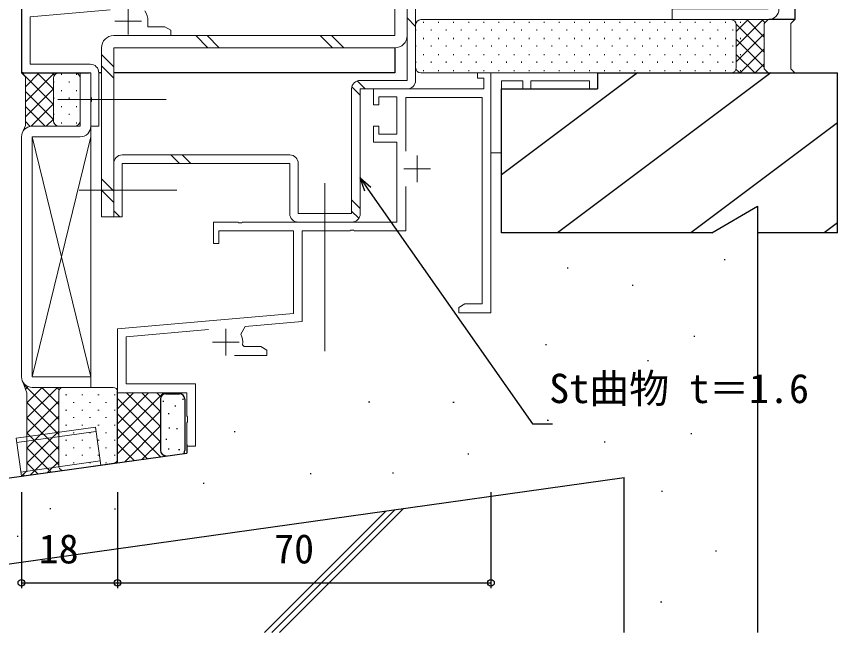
# Model space of a CAD drawing. Units: millimetres, scale not verified. Extents: x -437 to 438, y -554 to 551.
# Drawn here: x -325.7 to -171.8, y -104.7 to 10.9 of the extents above; entities that cross this region are included whole.
import ezdxf
from ezdxf.enums import TextEntityAlignment as Align

# ---------------------------------------------------------------- set-up
doc = ezdxf.new("R2010")
doc.units = ezdxf.units.MM
doc.header["$LTSCALE"] = 4
for name, color, linetype, lineweight in [('0-2_YKK_11', 7, 'Continuous', 18), ('0-3_YKK_11E', 4, 'Continuous', 18), ('0-5_YKK_13', 4, 'Continuous', 18)]:
    doc.layers.add(name, color=color, linetype=linetype, lineweight=lineweight)
for name, color, linetype in [('0-4_YKK_12', 2, 'Continuous'), ('0-7_YKK_D', 6, 'Continuous'), ('0-9_YSS_K', 3, 'Continuous'), ('0-A_YSS_KE', 3, 'Continuous')]:
    doc.layers.add(name, color=color, linetype=linetype)
doc.styles.add('ＭＳ ゴシック', font='')
doc.styles.get('ＭＳ ゴシック').set_extended_font_data('MS Gothic')

msp = doc.modelspace()

# ---------------------------------------------------------------- linework, layer by layer
at = {"layer": '0-2_YKK_11', "color": 211}
for p, q in [((-304.795, 12.499), (-304.795, 7.499)), ((-307.295, 9.999), (-302.295, 9.999))]:
    msp.add_line(p, q, dxfattribs=at)
for points in [[(-303.095, 26.299), (-303.095, 26.799), (-301.795, 26.799), (-301.795, 27.669), (-298.865, 27.669), (-297.995, 26.799), (-285.795, 26.799), (-285.795, 18.799), (-289.179, 15.415), (-324.795, 12.299), (-324.795, 0.299), (-311.795, 0.299), (-311.795, -4.242), (-311.675, -4.426), (-311.675, -4.976), (-311.795, -5.159), (-311.795, -9.701), (-310.295, -9.701), (-310.295, 0.329)], [(-311.895, 1.929), (-323.165, 1.929), (-323.165, 10.806), (-308.165, 12.118)], [(-303.145, 7.299), (-296.795, 7.299), (-296.795, 8.299), (-297.886, 8.929), (-301.095, 8.929), (-301.095, 9.999)]]:
    msp.add_lwpolyline(points, dxfattribs=at)
for centre, radius, start, end in [((-304.795, 9.999), 3.7, 0, 31.96331), ((-311.895, 0.329), 1.6, 0.00001, 89.99999)]:
    msp.add_arc(centre, radius, start, end, dxfattribs=at)
at = {"layer": '0-3_YKK_11E'}
for p, q in [((-250.593, -15.197), (-250.593, -20.197)), ((-253.093, -17.697), (-248.093, -17.697)), ((-286.493, -47.697), (-286.493, -52.697)), ((-288.993, -50.197), (-283.993, -50.197))]:
    msp.add_line(p, q, dxfattribs=at)
for points in [[(-289.749, -47.862), (-305.143, -49.209), (-305.143, -58.047), (-292.143, -58.047), (-292.143, -69.697), (-293.793, -69.697), (-293.793, -65.368), (-293.651, -65.176), (-293.651, -64.218), (-293.793, -64.026), (-293.793, -59.697), (-306.793, -59.697), (-306.793, -47.697), (-273.793, -44.81), (-273.793, -29.347), (-287.793, -29.347), (-287.793, -31.697), (-288.793, -31.697), (-288.793, -27.697), (-284.252, -27.697), (-284.068, -27.817), (-283.518, -27.817), (-283.335, -27.697), (-254.393, -27.697), (-254.393, -12.697), (-258.793, -12.697), (-258.793, -9.697), (-257.793, -9.697), (-257.793, -11.197), (-254.393, -11.197), (-254.393, -4.197), (-257.793, -4.197), (-257.793, -5.697), (-258.793, -5.697), (-258.793, -2.697), (-238.093, -2.697), (-238.093, -0.697), (-239.294, -0.697), (-239.294, 0.303), (-236.793, 0.303)], [(-236.793, 0.303), (-236.793, -44.697), (-242.793, -44.697), (-242.793, -43.697), (-241.668, -43.047), (-238.443, -43.047), (-238.443, -4.347), (-252.743, -4.347), (-252.743, -14.385)], [(-252.743, -21.008), (-252.743, -29.347), (-262.335, -29.347), (-262.518, -29.227), (-263.068, -29.227), (-263.252, -29.347), (-272.143, -29.347), (-272.143, -46.322), (-282.856, -47.259), (-283.656, -48.717)], [(-283.333, -50.7), (-283.037, -51.047), (-279.919, -51.047), (-278.793, -51.697), (-278.793, -52.697), (-284.843, -52.697)]]:
    msp.add_lwpolyline(points, dxfattribs=at)
msp.add_lwpolyline([(-216.795, 0.303), (-236.795, 0.303), (-236.795, -1.197), (-236.795, -14.697), (-234.795, -14.697), (-234.795, -1.197), (-230.795, -1.197), (-230.795, -2.697), (-229.295, -2.697), (-229.295, -1.197), (-218.295, -1.197), (-218.295, -2.697), (-216.795, -2.697)], close=True, dxfattribs=at)
msp.add_arc((-286.493, -50.197), 3.2, 350.95833, 27.53585, dxfattribs=at)
at = {"layer": '0-4_YKK_12'}
for p, q in [((-324.795, 181.803), (-324.795, 0.299)), ((-179.799, 181.801), (-179.799, 10.298)), ((-179.795, 10.298), (-184.698, 10.298)), ((-254.793, 4.999), (-254.793, 0.299)), ((-324.495, 0.299), (-324.795, 0.299)), ((-324.495, 0.299), (-324.795, 0.299)), ((-324.795, 0.299), (-312.095, 0.299)), ((-309.795, 0.299), (-310.295, 0.299)), ((-254.793, 0.299), (-307.495, 0.299))]:
    msp.add_line(p, q, dxfattribs=at)
at = {"layer": '0-5_YKK_13', "color": 1}
for p, q in [((-252.495, 10.634), (-250.895, 9.034)), ((-292.129, 7.299), (-289.829, 4.999)), ((-290.006, 7.299), (-287.706, 4.999)), ((-268.795, 7.299), (-266.495, 4.999)), ((-266.672, 7.299), (-264.372, 4.999)), ((-309.795, 3.753), (-307.495, 1.453)), ((-309.795, 1.63), (-307.495, -0.67)), ((-261.866, -1.206), (-260.372, -2.701)), ((-262.854, -2.341), (-261.295, -3.901)), ((-324.795, -56.701), (-324.795, -11.701)), ((-305.895, -15.101), (-274.495, -15.101)), ((-296.764, -15.101), (-295.164, -16.701)), ((-294.641, -15.101), (-293.041, -16.701)), ((-307.495, -26.701), (-307.495, -16.701)), ((-309.795, -19.581), (-307.495, -21.881)), ((-309.795, -21.704), (-307.495, -24.004)), ((-262.895, -23.512), (-261.295, -25.112)), ((-307.495, -25.581), (-306.375, -26.701)), ((-262.895, -25.635), (-261.555, -26.975)), ((-262.895, -27.701), (-272.895, -27.701)), ((-311.795, -58.701), (-322.795, -58.701))]:
    msp.add_line(p, q, dxfattribs=at)
at = {"layer": '0-5_YKK_13'}
for p, q in [((-250.895, 1.296), (-250.895, 9.296)), ((-249.895, 10.296), (-191.794, 10.296)), ((-249.429, 9.886), (-249.429, 9.686)), ((-246.599, 9.886), (-246.599, 9.686)), ((-243.769, 9.886), (-243.769, 9.686)), ((-240.939, 9.886), (-240.939, 9.686)), ((-238.109, 9.886), (-238.109, 9.686)), ((-235.279, 9.886), (-235.279, 9.686)), ((-232.449, 9.886), (-232.449, 9.686)), ((-229.619, 9.886), (-229.619, 9.686)), ((-226.789, 9.886), (-226.789, 9.686)), ((-223.959, 9.886), (-223.959, 9.686)), ((-221.129, 9.886), (-221.129, 9.686)), ((-218.299, 9.886), (-218.299, 9.686)), ((-215.469, 9.886), (-215.469, 9.686)), ((-212.639, 9.886), (-212.639, 9.686)), ((-209.809, 9.886), (-209.809, 9.686)), ((-206.979, 9.886), (-206.979, 9.686)), ((-204.149, 9.886), (-204.149, 9.686)), ((-201.319, 9.886), (-201.319, 9.686)), ((-198.489, 9.886), (-198.489, 9.686)), ((-195.659, 9.886), (-195.659, 9.686)), ((-192.829, 9.886), (-192.829, 9.686)), ((-191.661, 10.296), (-191.65, 10.285)), ((-191.447, 10.233), (-191.385, 10.296)), ((-190.804, 9.439), (-185.544, 4.179)), ((-190.794, 8.058), (-188.556, 10.296)), ((-190.794, 5.23), (-185.728, 10.296)), ((-190.794, 9.296), (-190.794, 1.296)), ((-190.794, 1.296), (-190.794, 9.296)), ((-189.999, 9.886), (-189.999, 9.686)), ((-188.832, 10.296), (-185.544, 7.007)), ((-186.004, 10.296), (-185.399, 9.691)), ((-179.805, 10.294), (-180.555, 9.544)), ((-180.555, 9.546), (-180.555, 1.046)), ((-180.555, 9.546), (-180.555, 1.046)), ((-250.844, 8.471), (-250.844, 8.271)), ((-248.014, 8.471), (-248.014, 8.271)), ((-245.184, 8.471), (-245.184, 8.271)), ((-242.354, 8.471), (-242.354, 8.271)), ((-239.524, 8.471), (-239.524, 8.271)), ((-236.694, 8.471), (-236.694, 8.271)), ((-233.864, 8.471), (-233.864, 8.271)), ((-231.034, 8.471), (-231.034, 8.271)), ((-228.204, 8.471), (-228.204, 8.271)), ((-225.374, 8.471), (-225.374, 8.271)), ((-222.544, 8.471), (-222.544, 8.271)), ((-219.714, 8.471), (-219.714, 8.271)), ((-216.884, 8.471), (-216.884, 8.271)), ((-214.054, 8.471), (-214.054, 8.271)), ((-211.224, 8.471), (-211.224, 8.271)), ((-208.394, 8.471), (-208.394, 8.271)), ((-205.564, 8.471), (-205.564, 8.271)), ((-202.734, 8.471), (-202.734, 8.271)), ((-199.904, 8.471), (-199.904, 8.271)), ((-197.074, 8.471), (-197.074, 8.271)), ((-194.244, 8.471), (-194.244, 8.271)), ((-191.414, 8.471), (-191.414, 8.271)), ((-249.429, 6.856), (-249.429, 6.656)), ((-246.599, 6.856), (-246.599, 6.656)), ((-243.769, 6.856), (-243.769, 6.656)), ((-240.939, 6.856), (-240.939, 6.656)), ((-238.109, 6.856), (-238.109, 6.656)), ((-235.279, 6.856), (-235.279, 6.656)), ((-232.449, 6.856), (-232.449, 6.656)), ((-229.619, 6.856), (-229.619, 6.656)), ((-226.789, 6.856), (-226.789, 6.656)), ((-223.959, 6.856), (-223.959, 6.656)), ((-221.129, 6.856), (-221.129, 6.656)), ((-218.299, 6.856), (-218.299, 6.656)), ((-215.469, 6.856), (-215.469, 6.656)), ((-212.639, 6.856), (-212.639, 6.656)), ((-209.809, 6.856), (-209.809, 6.656)), ((-206.979, 6.856), (-206.979, 6.656)), ((-204.149, 6.856), (-204.149, 6.656)), ((-201.319, 6.856), (-201.319, 6.656)), ((-198.489, 6.856), (-198.489, 6.656)), ((-195.659, 6.856), (-195.659, 6.656)), ((-192.829, 6.856), (-192.829, 6.656)), ((-190.794, 2.401), (-185.544, 7.651)), ((-190.794, 6.601), (-185.544, 1.351)), ((-189.999, 6.856), (-189.999, 6.656)), ((-250.844, 5.441), (-250.844, 5.241)), ((-248.014, 5.441), (-248.014, 5.241)), ((-245.184, 5.441), (-245.184, 5.241)), ((-242.354, 5.441), (-242.354, 5.241)), ((-239.524, 5.441), (-239.524, 5.241)), ((-236.694, 5.441), (-236.694, 5.241)), ((-233.864, 5.441), (-233.864, 5.241)), ((-231.034, 5.441), (-231.034, 5.241)), ((-228.204, 5.441), (-228.204, 5.241)), ((-225.374, 5.441), (-225.374, 5.241)), ((-222.544, 5.441), (-222.544, 5.241)), ((-219.714, 5.441), (-219.714, 5.241)), ((-216.884, 5.441), (-216.884, 5.241)), ((-214.054, 5.441), (-214.054, 5.241)), ((-211.224, 5.441), (-211.224, 5.241)), ((-208.394, 5.441), (-208.394, 5.241)), ((-205.564, 5.441), (-205.564, 5.241)), ((-202.734, 5.441), (-202.734, 5.241)), ((-199.904, 5.441), (-199.904, 5.241)), ((-197.074, 5.441), (-197.074, 5.241)), ((-194.244, 5.441), (-194.244, 5.241)), ((-191.414, 5.441), (-191.414, 5.241)), ((-190.071, 0.296), (-185.544, 4.823)), ((-249.429, 3.826), (-249.429, 3.626)), ((-246.599, 3.826), (-246.599, 3.626)), ((-243.769, 3.826), (-243.769, 3.626)), ((-240.939, 3.826), (-240.939, 3.626)), ((-238.109, 3.826), (-238.109, 3.626)), ((-235.279, 3.826), (-235.279, 3.626)), ((-232.449, 3.826), (-232.449, 3.626)), ((-229.619, 3.826), (-229.619, 3.626)), ((-226.789, 3.826), (-226.789, 3.626)), ((-223.959, 3.826), (-223.959, 3.626)), ((-221.129, 3.826), (-221.129, 3.626)), ((-218.299, 3.826), (-218.299, 3.626)), ((-215.469, 3.826), (-215.469, 3.626)), ((-212.639, 3.826), (-212.639, 3.626)), ((-209.809, 3.826), (-209.809, 3.626)), ((-206.979, 3.826), (-206.979, 3.626)), ((-204.149, 3.826), (-204.149, 3.626)), ((-201.319, 3.826), (-201.319, 3.626)), ((-198.489, 3.826), (-198.489, 3.626)), ((-195.659, 3.826), (-195.659, 3.626)), ((-192.829, 3.826), (-192.829, 3.626)), ((-190.794, 3.772), (-187.318, 0.296)), ((-189.999, 3.826), (-189.999, 3.626)), ((-250.844, 2.411), (-250.844, 2.211)), ((-248.014, 2.411), (-248.014, 2.211)), ((-245.184, 2.411), (-245.184, 2.211)), ((-242.354, 2.411), (-242.354, 2.211)), ((-239.524, 2.411), (-239.524, 2.211)), ((-236.694, 2.411), (-236.694, 2.211)), ((-233.864, 2.411), (-233.864, 2.211)), ((-231.034, 2.411), (-231.034, 2.211)), ((-228.204, 2.411), (-228.204, 2.211)), ((-225.374, 2.411), (-225.374, 2.211)), ((-222.544, 2.411), (-222.544, 2.211)), ((-219.714, 2.411), (-219.714, 2.211)), ((-216.884, 2.411), (-216.884, 2.211)), ((-214.054, 2.411), (-214.054, 2.211)), ((-211.224, 2.411), (-211.224, 2.211)), ((-208.394, 2.411), (-208.394, 2.211)), ((-205.564, 2.411), (-205.564, 2.211)), ((-202.734, 2.411), (-202.734, 2.211)), ((-199.904, 2.411), (-199.904, 2.211)), ((-197.074, 2.411), (-197.074, 2.211)), ((-194.244, 2.411), (-194.244, 2.211)), ((-191.414, 2.411), (-191.414, 2.211)), ((-187.243, 0.296), (-185.544, 1.994)), ((-324.795, 0.299), (-317.795, 0.299)), ((-318.794, -5.603), (-324.696, 0.299)), ((-324.535, 0.04), (-324.276, 0.299)), ((-324.045, -2.298), (-321.448, 0.299)), ((-324.045, -5.127), (-318.619, 0.299)), ((-318.794, -2.774), (-321.867, 0.299)), ((-318.613, -0.127), (-319.039, 0.299)), ((-317.794, 0.299), (-314.795, 0.299)), ((-317.285, 0.109), (-317.285, -0.091)), ((-314.455, 0.109), (-314.455, -0.091)), ((-191.794, 0.296), (-249.895, 0.296)), ((-249.429, 0.796), (-249.429, 0.596)), ((-246.599, 0.796), (-246.599, 0.596)), ((-243.769, 0.796), (-243.769, 0.596)), ((-240.939, 0.796), (-240.939, 0.596)), ((-238.109, 0.796), (-238.109, 0.596)), ((-235.279, 0.796), (-235.279, 0.596)), ((-232.449, 0.796), (-232.449, 0.596)), ((-229.619, 0.796), (-229.619, 0.596)), ((-226.789, 0.796), (-226.789, 0.596)), ((-223.959, 0.796), (-223.959, 0.596)), ((-221.129, 0.796), (-221.129, 0.596)), ((-218.299, 0.796), (-218.299, 0.596)), ((-215.469, 0.796), (-215.469, 0.596)), ((-212.639, 0.796), (-212.639, 0.596)), ((-209.809, 0.796), (-209.809, 0.596)), ((-206.979, 0.796), (-206.979, 0.596)), ((-204.149, 0.796), (-204.149, 0.596)), ((-201.319, 0.796), (-201.319, 0.596)), ((-198.489, 0.796), (-198.489, 0.596)), ((-195.659, 0.796), (-195.659, 0.596)), ((-192.829, 0.796), (-192.829, 0.596)), ((-190.842, 0.991), (-190.146, 0.296)), ((-189.999, 0.796), (-189.999, 0.596)), ((-180.555, 1.044), (-179.805, 0.294)), ((-318.795, -0.701), (-318.798, -8.7)), ((-318.794, -8.701), (-318.794, -0.701)), ((-318.7, -1.306), (-318.7, -1.506)), ((-315.87, -1.306), (-315.87, -1.506)), ((-313.795, -0.701), (-313.795, -8.701)), ((-324.045, -7.955), (-318.794, -2.704)), ((-317.285, -2.921), (-317.285, -3.121)), ((-314.455, -2.921), (-314.455, -3.121)), ((-318.793, -8.432), (-324.045, -3.18)), ((-318.7, -4.336), (-318.7, -4.536)), ((-315.87, -4.336), (-315.87, -4.536)), ((-320.353, -9.701), (-324.045, -6.009)), ((-322.97, -9.709), (-318.794, -5.532)), ((-299.685, -4.701), (-317.995, -4.701)), ((-317.285, -5.951), (-317.285, -6.151)), ((-297.685, -4.701), (-315.995, -4.701)), ((-314.455, -5.951), (-314.455, -6.151)), ((-318.7, -7.366), (-318.7, -7.566)), ((-315.87, -7.366), (-315.87, -7.566)), ((-323.149, -9.733), (-324.045, -8.837)), ((-320.134, -9.701), (-318.793, -8.36)), ((-317.285, -8.981), (-317.285, -9.181)), ((-314.455, -8.981), (-314.455, -9.181)), ((-314.795, -9.701), (-317.794, -9.701)), ((-311.795, -9.701), (-311.795, -56.701)), ((-322.795, -56.701), (-311.795, -11.701)), ((-322.795, -11.701), (-311.795, -56.701)), ((-267.895, -20.401), (-267.895, -51.901)), ((-267.895, -35.401), (-267.895, -20.401)), ((-313.995, -21.701), (-295.685, -21.701)), ((-317.795, -64.724), (-324.365, -58.154)), ((-324.043, -59.026), (-323.564, -58.547)), ((-323.795, -61.606), (-320.889, -58.701)), ((-323.795, -64.435), (-318.061, -58.701)), ((-317.795, -61.896), (-320.99, -58.701)), ((-317.713, -59.149), (-318.162, -58.701)), ((-317.795, -59.501), (-317.795, -73.469)), ((-307.595, -58.701), (-316.995, -58.701)), ((-315.1, -58.709), (-314.9, -58.709)), ((-312.07, -58.709), (-311.87, -58.709)), ((-309.04, -58.709), (-308.84, -58.709)), ((-306.795, -72.148), (-306.795, -59.501)), ((-323.795, -67.263), (-317.795, -61.263)), ((-317.795, -67.553), (-323.795, -61.553)), ((-316.515, -60.124), (-316.315, -60.124)), ((-315.1, -61.539), (-314.9, -61.539)), ((-313.485, -60.124), (-313.285, -60.124)), ((-312.07, -61.539), (-311.87, -61.539)), ((-310.455, -60.124), (-310.255, -60.124)), ((-309.04, -61.539), (-308.84, -61.539)), ((-307.425, -60.124), (-307.225, -60.124)), ((-316.515, -62.954), (-316.315, -62.954)), ((-313.485, -62.954), (-313.285, -62.954)), ((-310.455, -62.954), (-310.255, -62.954)), ((-307.425, -62.954), (-307.225, -62.954)), ((-323.795, -70.091), (-317.795, -64.091)), ((-317.795, -70.381), (-323.795, -64.381)), ((-315.1, -64.369), (-314.9, -64.369)), ((-312.07, -64.369), (-311.87, -64.369)), ((-309.04, -64.369), (-308.84, -64.369)), ((-316.515, -65.784), (-316.315, -65.784)), ((-313.485, -65.784), (-313.285, -65.784)), ((-310.941, -66.154), (-309.94, -73.284)), ((-310.455, -65.784), (-310.255, -65.784)), ((-307.425, -65.784), (-307.225, -65.784)), ((-310.83, -66.946), (-325.684, -69.031)), ((-323.795, -72.92), (-317.795, -66.92)), ((-317.795, -73.21), (-323.795, -67.21)), ((-315.1, -67.199), (-314.9, -67.199)), ((-312.07, -67.199), (-311.87, -67.199)), ((-309.04, -67.199), (-308.84, -67.199)), ((-316.515, -68.614), (-316.315, -68.614)), ((-313.485, -68.614), (-313.285, -68.614)), ((-310.455, -68.614), (-310.255, -68.614)), ((-307.425, -68.614), (-307.225, -68.614)), ((-319.241, -74.592), (-323.795, -70.038)), ((-323.194, -75.147), (-317.795, -69.748)), ((-315.1, -70.029), (-314.9, -70.029)), ((-312.07, -70.029), (-311.87, -70.029)), ((-309.04, -70.029), (-308.84, -70.029)), ((-316.515, -71.444), (-316.315, -71.444)), ((-313.485, -71.444), (-313.285, -71.444)), ((-310.455, -71.444), (-310.255, -71.444)), ((-307.425, -71.444), (-307.225, -71.444)), ((-310.051, -72.492), (-324.906, -74.577)), ((-321.721, -74.94), (-323.795, -72.867)), ((-319.903, -74.685), (-317.795, -72.577)), ((-316.889, -74.262), (-307.484, -72.941)), ((-315.1, -72.859), (-314.9, -72.859)), ((-312.07, -72.859), (-311.87, -72.859)), ((-309.04, -72.859), (-308.84, -72.859)), ((-324.201, -75.289), (-324.458, -75.032))]:
    msp.add_line(p, q, dxfattribs=at)
at = {"layer": '0-5_YKK_13', "color": 1}
for points in [[(-254.795, 48.299), (-184.794, 48.299), (-184.791, 12.295), (-202.794, 12.296), (-202.794, 10.296), (-184.791, 10.295)], [(-252.495, 7.299), (-252.495, 45.999), (-234.795, 45.999), (-234.795, 48.299)], [(-254.795, 45.999), (-254.795, 7.299), (-307.495, 7.299)], [(-261.295, -1.101), (-252.495, -1.101), (-252.495, 27.299), (-250.895, 27.299), (-250.895, -1.101)], [(-309.795, 4.999), (-309.795, -26.701), (-307.495, -26.701), (-307.495, 4.999), (-254.795, 4.999)], [(-322.795, -9.701), (-313.795, -9.701), (-313.795, 0.299), (-311.795, 0.299), (-311.795, -9.701)], [(-272.895, -16.701), (-272.895, -26.101), (-262.895, -26.101), (-262.895, -2.701)], [(-252.495, -2.701), (-261.295, -2.701), (-261.295, -26.101)], [(-313.795, -11.701), (-322.795, -11.701), (-322.795, -56.701), (-311.795, -56.701), (-311.795, -58.701)], [(-274.495, -26.101), (-274.495, -16.701), (-305.895, -16.701), (-305.895, -26.701), (-307.495, -26.701)]]:
    msp.add_lwpolyline(points, dxfattribs=at)
at = {"layer": '0-5_YKK_13'}
for points in [[(-184.794, 10.296), (-185.544, 9.546), (-185.544, 1.046), (-184.794, 0.296), (-191.794, 0.296)], [(-191.794, 10.296), (-184.794, 10.296), (-185.544, 9.546), (-185.544, 1.046), (-184.794, 0.296)], [(-324.795, 0.299), (-324.045, -0.451), (-324.045, -9.553), (-324.63, -10.906)], [(-324.543, -57.672), (-323.795, -59.701), (-323.795, -74.369), (-324.795, -75.369)], [(-309.94, -73.284), (-324.795, -75.369), (-325.796, -68.239), (-310.941, -66.154)]]:
    msp.add_lwpolyline(points, dxfattribs=at)
at = {"layer": '0-5_YKK_13', "color": 1}
for centre, radius, start, end in [((-184.791, 12.295), 2, 270, 0), ((-307.495, 4.999), 2.3, 90, 180), ((-254.795, 7.299), 2.3, 270, 0), ((-261.295, -2.701), 1.6, 90, 180), ((-252.495, -1.101), 1.6, 270, 359.99996), ((-322.795, -11.701), 2, 90, 180), ((-313.795, -9.701), 2, 270, 0), ((-305.895, -16.701), 1.6, 90, 180), ((-274.495, -16.701), 1.6, 0, 90), ((-272.895, -26.101), 1.6, 180, 270), ((-262.895, -26.101), 1.6, 270, 0), ((-322.795, -56.701), 2, 180, 270.00001)]:
    msp.add_arc(centre, radius, start, end, dxfattribs=at)
at = {"layer": '0-5_YKK_13'}
for centre, radius, start, end in [((-249.895, 9.296), 1, 90, 180), ((-191.794, 9.296), 1, 0, 90), ((-191.794, 9.296), 1, 0, 90), ((-317.795, -0.701), 1, 89.99695, 179.98005), ((-317.795, -0.701), 1, 89.99695, 179.98005), ((-317.794, -0.701), 1, 90, 180), ((-314.795, -0.701), 1, 0, 90), ((-249.895, 1.296), 1, 180, 270), ((-191.794, 1.296), 1, 270, 360), ((-191.794, 1.296), 1, 270, 360), ((-317.798, -8.701), 1, 179.98139, 270), ((-317.794, -8.701), 1, 180, 270), ((-314.795, -8.701), 1, 270, 0), ((-316.995, -59.501), 0.8, 90, 180), ((-307.595, -59.501), 0.8, 0, 90), ((-307.595, -72.148), 0.8, 277.99462, 0.00001), ((-316.996, -73.47), 0.799, 179.97201, 277.66995)]:
    msp.add_arc(centre, radius, start, end, dxfattribs=at)
at = {"layer": '0-7_YKK_D'}
for p, q in [((-324.795, -78.372), (-324.795, -96.372)), ((-306.793, -78.372), (-306.793, -96.372)), ((-306.793, -78.372), (-306.793, -96.372)), ((-236.793, -78.372), (-236.793, -96.372)), ((-324.795, -95.372), (-306.793, -95.372)), ((-306.793, -95.372), (-236.793, -95.372))]:
    msp.add_line(p, q, dxfattribs=at)
for points in [[(-260.392, -21.898), (-261.295, -19.417), (-259.272, -21.114)], [(-261.295, -19.417), (-259.832, -21.506), (-229.01, -65.525), (-225.21, -65.525)]]:
    msp.add_lwpolyline(points, dxfattribs=at)
for centre in [(-324.795, -95.372), (-306.793, -95.372), (-306.793, -95.372), (-236.793, -95.372)]:
    msp.add_circle(centre, 0.637, dxfattribs=at)
at = {"layer": '0-9_YSS_K'}
for p, q in [((-209.298, 0.303), (-234.795, -18.82)), ((-184.298, 0.303), (-224.298, -29.697)), ((-171.795, -9.07), (-199.298, -29.697)), ((-171.795, -27.82), (-174.298, -29.697)), ((-193.078, -34.705), (-192.878, -34.705)), ((-222.483, -36.301), (-222.283, -36.301)), ((-210.295, -39.494), (-210.095, -39.494)), ((-198.758, -49.072), (-198.558, -49.072)), ((-226.565, -50.668), (-226.365, -50.668)), ((-207.455, -53.684), (-207.255, -53.684)), ((-306.793, -72.844), (-306.793, -59.397)), ((-303.79, -59.697), (-306.793, -62.7)), ((-300.964, -59.699), (-306.793, -65.529)), ((-298.136, -59.699), (-306.793, -68.357)), ((-305.082, -59.697), (-298.779, -65.999)), ((-302.251, -59.699), (-298.779, -63.171)), ((-299.422, -59.699), (-298.779, -60.342)), ((-297.729, -59.892), (-295.194, -59.892)), ((-306.793, -60.813), (-298.779, -68.828)), ((-298.729, -60.892), (-298.729, -70.513)), ((-298.304, -61.309), (-298.104, -61.309)), ((-294.619, -60.884), (-294.419, -60.884)), ((-294.194, -60.892), (-294.194, -70.513)), ((-259.714, -61.418), (-259.514, -61.418)), ((-243.904, -61.459), (-243.704, -61.459)), ((-296.036, -62.159), (-295.836, -62.159)), ((-298.779, -63.171), (-306.793, -71.185)), ((-306.793, -63.642), (-298.725, -71.711)), ((-297.312, -63.577), (-297.112, -63.577)), ((-298.779, -65.999), (-305.429, -72.65)), ((-226.21, -64.858), (-226.01, -64.858)), ((-306.793, -66.47), (-301.205, -72.059)), ((-297.17, -66.269), (-296.97, -66.269)), ((-295.753, -66.411), (-295.553, -66.411)), ((-284.915, -66.954), (-284.715, -66.954)), ((-199.29, -67.341), (-199.09, -67.341)), ((-298.779, -68.828), (-302.142, -72.19)), ((-297.737, -68.395), (-297.537, -68.395)), ((-215.56, -68.938), (-215.36, -68.938)), ((-306.793, -69.299), (-303.687, -72.405)), ((-297.312, -70.237), (-297.112, -70.237)), ((-295.328, -70.379), (-295.128, -70.379)), ((-241.107, -71.169), (-240.907, -71.169)), ((-270.7, -74.846), (-270.5, -74.846)), ((-255.241, -74.699), (-255.041, -74.699)), ((-290.731, -76.646), (-290.531, -76.646)), ((-204.793, -78.161), (-204.593, -78.161)), ((-319.492, -81.397), (-319.292, -81.397)), ((-307.344, -81.469), (-307.144, -81.469)), ((-276.431, -104.7), (-253.169, -81.438)), ((-279.259, -104.7), (-256.459, -81.9)), ((-277.845, -104.7), (-254.814, -81.669)), ((-325.624, -86.619), (-325.424, -86.619)), ((-194.675, -89.336), (-194.475, -89.336)), ((-204.97, -98.914), (-204.77, -98.914))]:
    msp.add_line(p, q, dxfattribs=at)
for centre, start, end in [((-297.729, -60.892), 90, 180), ((-295.194, -60.892), 0, 90), ((-297.729, -70.513), 180, 270), ((-295.194, -70.513), 323.97172, 0)]:
    msp.add_arc(centre, 1, start, end, dxfattribs=at)
at = {"layer": '0-A_YSS_KE'}
for p, q in [((-216.795, 0.303), (-171.795, 0.303)), ((-216.795, 0.303), (-216.795, -2.697)), ((-171.795, -29.697), (-171.795, 0.303)), ((-234.795, -2.697), (-216.795, -2.697)), ((-195.39, -29.697), (-186.795, -24.734)), ((-186.793, -24.734), (-186.793, -104.7)), ((-171.795, -29.697), (-186.795, -29.697)), ((-293.793, -69.397), (-293.793, -71.018)), ((-381.795, -83.377), (-293.793, -71.018)), ((-356.794, -95.992), (-211.793, -75.627)), ((-211.793, -104.7), (-211.793, -75.627))]:
    msp.add_line(p, q, dxfattribs=at)
msp.add_lwpolyline([(-195.39, -29.697), (-234.795, -29.697), (-234.795, -2.697)], dxfattribs=at)

# ---------------------------------------------------------------- texts
at = {"layer": '0-7_YKK_D', "style": 'ＭＳ ゴシック'}
for s, p in [('St曲物 t＝1.6', (-225.849, -63.295)), ('18', (-321.568, -93.372)), ('70', (-277.418, -93.372))]:
    msp.add_text(s, height=5.499, dxfattribs=at).set_placement(p, align=Align.BOTTOM_LEFT)

doc.saveas('drawing.dxf')
